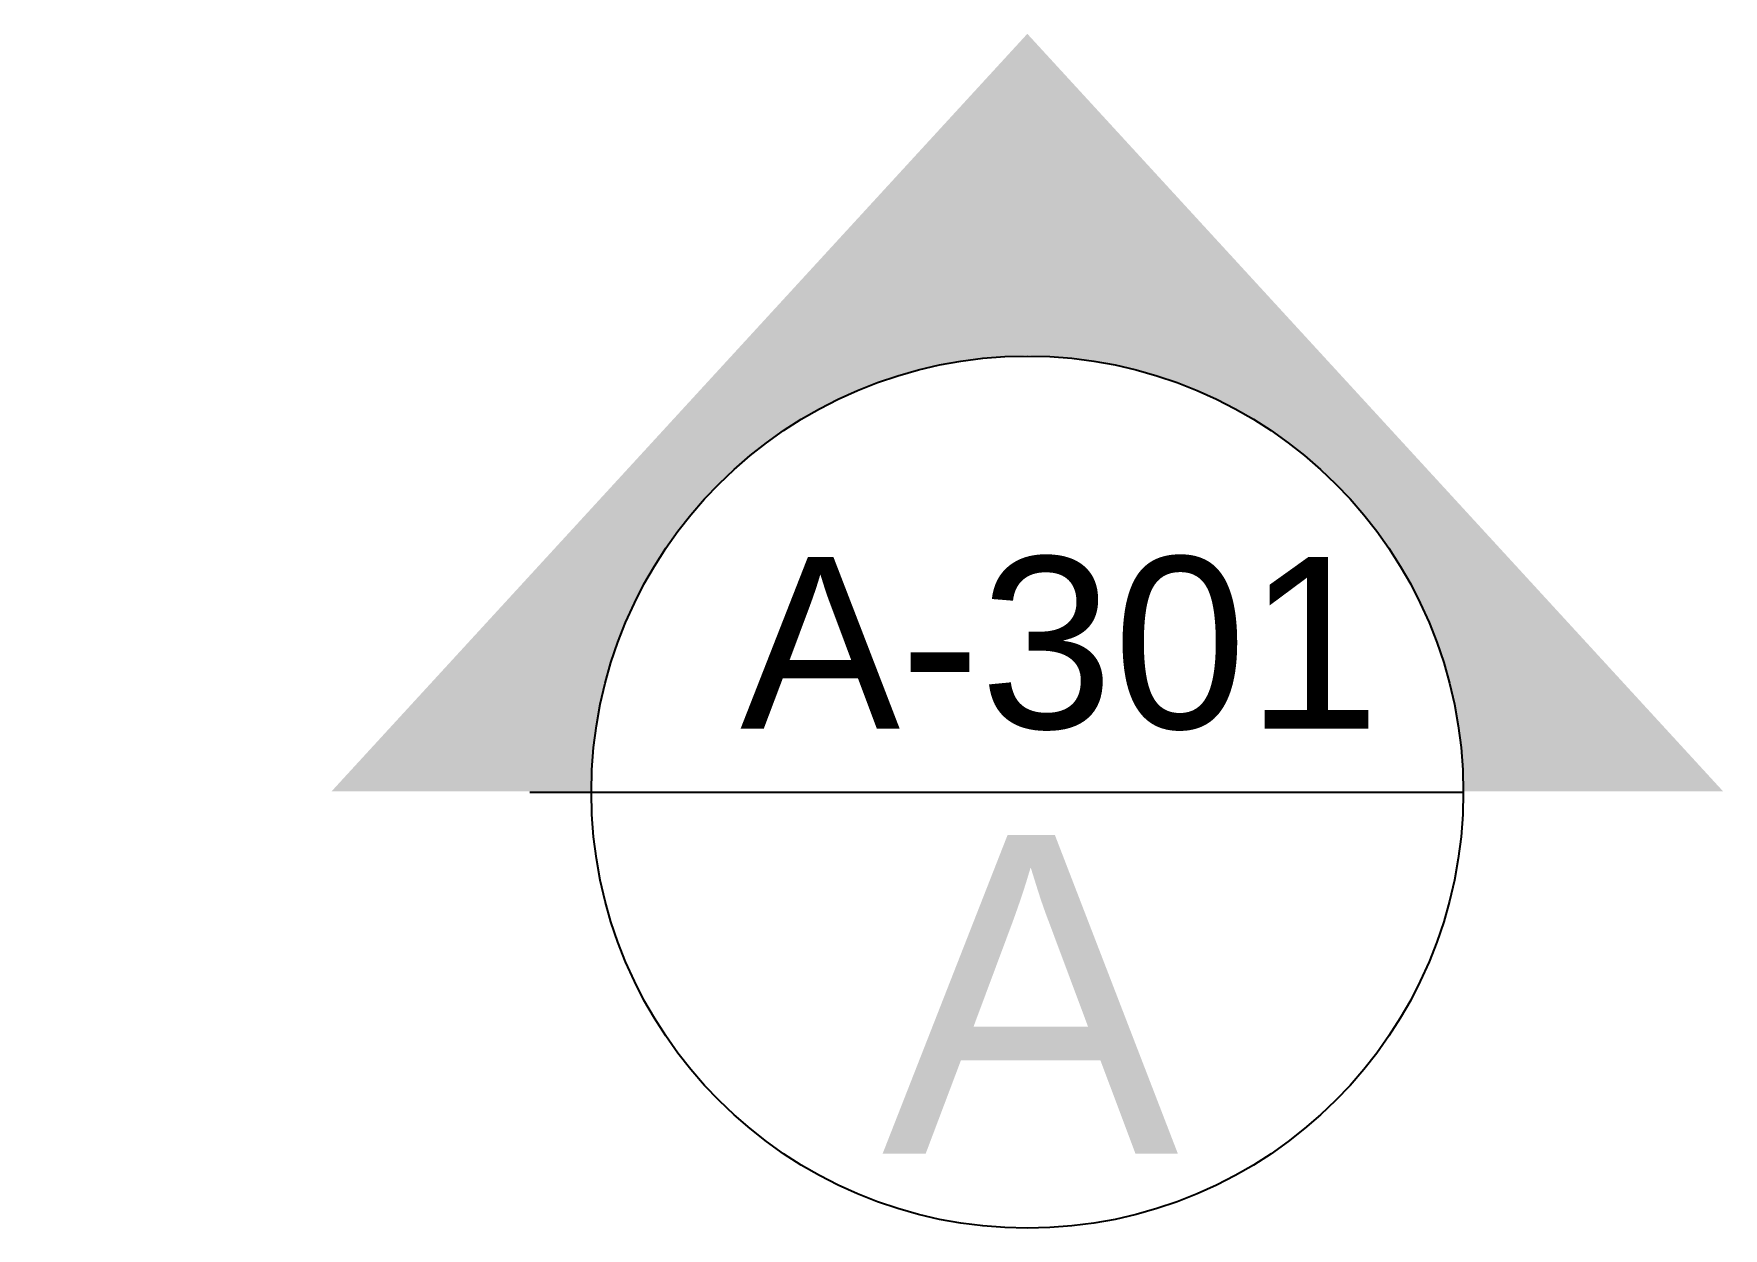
# Model space of a CAD drawing. Header units: millimetres. Extents: x -327 to 34504, y -289 to 580.
# Drawn here: x 1253.07 to 1261.34, y 519.93 to 525.77 of the extents above; entities that cross this region are included whole.
import ezdxf
from ezdxf.enums import TextEntityAlignment as Align

# ---------------------------------------------------------------- set-up
doc = ezdxf.new("R2010")
doc.units = ezdxf.units.MM
doc.linetypes.add('CENTERX2', pattern=[4, 2.5, -0.5, 0.5, -0.5])
doc.linetypes.add('TRATTOPUNTO', pattern=[25.4, 12.7, -6.35, 0, -6.35])
doc.layers.add('simboli', color=6, linetype='Continuous')
doc.layers.add('simboli tratteggiati', color=1, linetype='Continuous')
doc.styles.add('ARIAL', font='arial.ttf')

# ---------------------------------------------------------------- blocks, each defined once
blk = doc.blocks.new('section plan')
h = blk.add_hatch(color=256)
h.dxf.hatch_style = 1
h.paths.add_polyline_path([(56.884, 0.313), (46.282, 0.313, -1), (10.718, 0.313), (0.116, 0.313), (28.5, -30.583)])
blk.add_line((46.281, 0.34), (10.718, 0.34))
blk.add_circle((28.5, 0.34), 17.782)
at = {"style": 'ARIAL'}
for tag, height, p in [('A', 13, (28.38, 8.581)), ('A-301', 7, (28.961, -5.659))]:
    blk.add_attdef(tag, text='', height=height, dxfattribs=at).set_placement(p, align=Align.MIDDLE_CENTER)

msp = doc.modelspace()

# ---------------------------------------------------------------- linework, layer by layer
at = {"layer": 'simboli tratteggiati', "linetype": 'TRATTOPUNTO', "ltscale": 0.5}
msp.add_line((1242.696, 522.0617), (1255.7978, 522.0626), dxfattribs=at)

# ---------------------------------------------------------------- block references
at = {"layer": 'simboli', "color": 0, "linetype": 'CENTERX2', "ltscale": 5}
ref = msp.add_blockref('section plan', (1261.3516, 522.1033), dxfattribs=dict(at, xscale=0.12, yscale=0.12, zscale=0.12, rotation=180))
ref.add_attrib('A-301', 'A-301', dxfattribs={"layer": '0', "ltscale": 5, "height": 0.84, "style": 'ARIAL'}).set_placement((1258.0917, 522.7939), align=Align.MIDDLE_CENTER)
ref.add_attrib('A', 'A', dxfattribs={"layer": '0', "ltscale": 5, "height": 1.56, "style": 'ARIAL'}).set_placement((1257.9459, 521.0736), align=Align.MIDDLE_CENTER)

doc.saveas('drawing.dxf')
